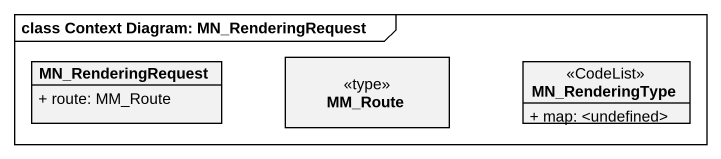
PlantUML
@startuml
mainframe class Context Diagram: MN_RenderingRequest
hide circle
hide empty members
skinparam classAttributeIconSize 0
class MN_RenderingRequest {
  + route: MM_Route
}
class MM_Route <<type>>
class MN_RenderingType <<CodeList>> {
  + map: <undefined>
}
@enduml
